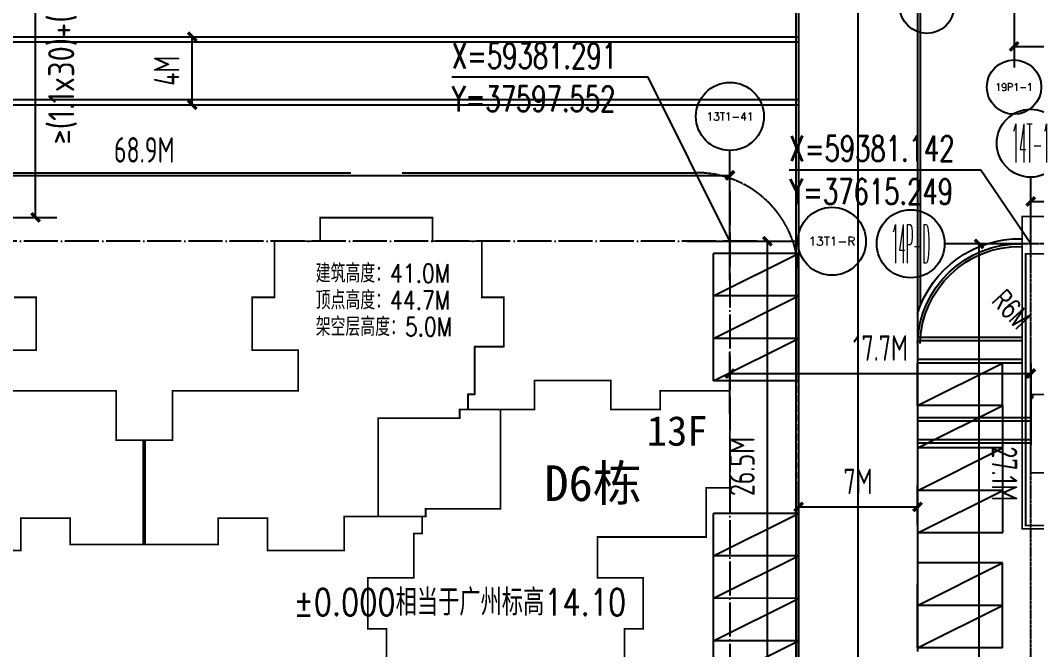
# Model space of a CAD drawing. Header units: inches. Extents: x 12502 to 585460, y 5002 to 415502.
# Drawn here: x 382557 to 442347, y 198931 to 235960 of the extents above; entities that cross this region are included whole.
import ezdxf
from ezdxf.enums import TextEntityAlignment as Align

# ---------------------------------------------------------------- set-up
doc = ezdxf.new("R2010")
doc.units = ezdxf.units.IN
doc.header["$MEASUREMENT"] = 0
for name, pattern in [('ACAD_ISO04W100', [30, 24, -3, 0, -3]), ('DASH', [0.35, 0.25, -0.1]), ('DOTE', [2.42, 2, -0.2, 0.02, -0.2])]:
    doc.linetypes.add(name, pattern=pattern)
for name, color, linetype in [('@YL', 2, 'Continuous'), ('Axis', 6, 'Continuous'), ('AXIS_TEXT', 7, 'Continuous'), ('DIM_COOR', 3, 'Continuous'), ('DL_道路中线_支路网_', 4, 'ACAD_ISO04W100'), ('DL_道路红线_支路网_', 1, 'Continuous'), ('DOTE', 16, 'Continuous'), ('GD-P', 8, 'Continuous'), ('PUB_DIM', 3, 'Continuous'), ('PUB_TEXT', 7, 'Continuous'), ('RMJM - P1 - P - 120-1$0$文字说明', 7, 'Continuous'), ('SHAPE', 161, 'Continuous'), ('WALL', 4, 'Continuous'), ('屋顶轮廓', 36, 'Continuous'), ('建筑间距退缩', 5, 'Continuous'), ('扑救面', 2, 'Continuous'), ('车位', 40, 'Continuous')]:
    doc.layers.add(name, color=color, linetype=linetype)
doc.styles.add('_DIMFONT', font='gbenor.shx', dxfattribs={"bigfont": 'gbcbig.shx'})
doc.styles.add('_TCH_AXIS', font='COMPLEX', dxfattribs={"bigfont": 'GBCBIG'})
doc.styles.add('_TCH_DIM', font='SIMPLEX', dxfattribs={"bigfont": 'GBCBIG'})
doc.styles.add('_TCH_DIM_T3', font='SIMPLEX', dxfattribs={"width": 0.705882, "bigfont": 'GBCBIG'})
doc.styles.add('COMPLEX', font='COMPLEX')
doc.styles.add('DIM_FONT', font='superos.shx', dxfattribs={"width": 0.8, "bigfont": 'haiwenzw.shx'})
doc.styles.add('RMJM - P1 - P - 120-1$0$RMJM_TEXT', font='arial.ttf', dxfattribs={"height": 2.5})
doc.styles.add('text_zheng', font='simplex.shx', dxfattribs={"width": 0.8, "bigfont": 'hztxt.shx'})
doc.dimstyles.new('_TCH_ARCH&&500', dxfattribs={"dimtxt": 1487.5, "dimasz": 500, "dimexe": 1250, "dimexo": 1500, "dimgap": 631.25, "dimtad": 1, "dimdec": 0, "dimzin": 0, "dimdsep": 46, "dimtxsty": '_TCH_DIM_T3', "dimblk": 'ARCHTICK', "dimcen": 0.09, "dimclrt": 7, "dimazin": 2, "dimtfac": 1, "dimtdec": 0, "dimtix": 1, "dimtmove": 2, "dimatfit": 3, "dimfxl": 1, "dimtolj": 1, "dimtzin": 0, "dimarcsym": 0})
doc.dimstyles.new('DIMN500', dxfattribs={"dimscale": 5, "dimtxt": 300, "dimasz": 100, "dimexe": 250, "dimexo": 300, "dimgap": 150, "dimtad": 1, "dimdec": 0, "dimzin": 0, "dimdsep": 46, "dimtxsty": 'DIM_FONT', "dimblk": 'ARCHTICK', "dimcen": 0.09, "dimclrt": 7, "dimazin": 2, "dimtfac": 1, "dimtdec": 0, "dimtix": 1, "dimtmove": 2, "dimatfit": 3, "dimldrblk": 'ARCHTICK', "dimfxl": 1, "dimtolj": 1, "dimtzin": 0, "dimarcsym": 0})

# ---------------------------------------------------------------- blocks, each defined once
blk = doc.blocks.new('车位')
at = {"layer": '车位'}
for p, q in [((2126015, 462726), (2126015, 465226)), ((2131015, 465226), (2126015, 465226)), ((2131015, 462726), (2131015, 465226)), ((2131015, 462726), (2126015, 462726))]:
    blk.add_line(p, q, dxfattribs=at)
blk.add_lwpolyline([(2126015, 462726), (2131015, 465226)], dxfattribs=at)
blk = doc.blocks.new('_ArchTick')
at = {"color": 0, "linetype": 'ByBlock', "const_width": 0.4}
blk.add_lwpolyline([(-0.5, -0.5), (0.5, 0.5)], dxfattribs=at)
blk = doc.blocks.new('*D191')
at = {"layer": 'Defpoints', "color": 0, "transparency": 16777216}
for p in [(368061, -163934), (299151, -171606), (368061, -171606)]:
    blk.add_point(p, dxfattribs=at)
at = {"layer": 'PUB_DIM', "color": 0, "lineweight": -2, "transparency": 16777216}
for p, q in [((299151, -170106), (299151, -162684)), ((368061, -170106), (368061, -162684)), ((299151, -163934), (368061, -163934))]:
    blk.add_line(p, q, dxfattribs=at)
at = {"layer": 'PUB_DIM', "color": 0, "lineweight": -2, "transparency": 16777216, "xscale": 500, "yscale": 500, "zscale": 500, "rotation": 180}
blk.add_blockref('_ArchTick', (299151, -163934), dxfattribs=at)
at = {"layer": 'PUB_DIM', "color": 0, "lineweight": -2, "transparency": 16777216, "xscale": 500, "yscale": 500, "zscale": 500}
blk.add_blockref('_ArchTick', (368061, -163934), dxfattribs=at)
at = {"layer": 'PUB_DIM', "color": 7, "transparency": 16777216, "insert": (333606, -162434), "char_height": 1500, "attachment_point": 5, "style": 'DIM_FONT'}
blk.add_mtext('\\A1;68.9M', dxfattribs=at)
blk = doc.blocks.new('*D192')
at = {"layer": 'Defpoints', "color": 0, "transparency": 16777216}
for p in [(299151, -190966), (368061, -190966), (368061, -198184)]:
    blk.add_point(p, dxfattribs=at)
at = {"layer": 'PUB_DIM', "color": 0, "lineweight": -2, "transparency": 16777216}
for p, q in [((299151, -192466), (299151, -199434)), ((368061, -192466), (368061, -199434)), ((299151, -198184), (368061, -198184))]:
    blk.add_line(p, q, dxfattribs=at)
at = {"layer": 'PUB_DIM', "color": 0, "lineweight": -2, "transparency": 16777216, "xscale": 500, "yscale": 500, "zscale": 500, "rotation": 180}
blk.add_blockref('_ArchTick', (299151, -198184), dxfattribs=at)
at = {"layer": 'PUB_DIM', "color": 0, "lineweight": -2, "transparency": 16777216, "xscale": 500, "yscale": 500, "zscale": 500}
blk.add_blockref('_ArchTick', (368061, -198184), dxfattribs=at)
at = {"layer": 'PUB_DIM', "color": 7, "transparency": 16777216, "insert": (333606, -196684), "char_height": 1500, "attachment_point": 5, "style": 'DIM_FONT'}
blk.add_mtext('\\A1;68.9M', dxfattribs=at)
blk = doc.blocks.new('*D194')
at = {"layer": 'Defpoints', "color": 0, "transparency": 16777216}
for p in [(364053, -167811), (370264, -167811), (364053, -194311)]:
    blk.add_point(p, dxfattribs=at)
at = {"layer": 'PUB_DIM', "color": 0, "lineweight": -2, "transparency": 16777216}
for p, q in [((365553, -167811), (371514, -167811)), ((370264, -194311), (370264, -167811)), ((365553, -194311), (371514, -194311))]:
    blk.add_line(p, q, dxfattribs=at)
at = {"layer": 'PUB_DIM', "color": 0, "lineweight": -2, "transparency": 16777216, "xscale": 500, "yscale": 500, "zscale": 500}
for p, rotation in [((370264, -167811), 90), ((370264, -194311), 270)]:
    blk.add_blockref('_ArchTick', p, dxfattribs=dict(at, rotation=rotation))
at = {"layer": 'PUB_DIM', "color": 7, "transparency": 16777216, "insert": (368764, -181061), "char_height": 1500, "attachment_point": 5, "rotation": 90, "style": 'DIM_FONT'}
blk.add_mtext('\\A1;26.5M', dxfattribs=at)
blk = doc.blocks.new('_AXISO')
blk.add_circle((0, 0), 0.5)
at = {"layer": 'AXIS_TEXT', "style": 'COMPLEX', "width": 1.041667}
blk.add_attdef('A', text='', height=0.56, dxfattribs=at).set_placement((-0.25, -0.28), (0.25, -0.28), align=Align.FIT)
blk = doc.blocks.new('*D162')
at = {"layer": 'Defpoints', "color": 0, "transparency": 16777216}
for p in [(408979, -161420), (411788, -161420), (411789, -188495)]:
    blk.add_point(p, dxfattribs=at)
at = {"layer": 'PUB_DIM', "color": 0, "lineweight": -2, "transparency": 16777216}
for p, q in [((410288, -161420), (407729, -161420)), ((408980, -188495), (408979, -161420)), ((410289, -188495), (407730, -188495))]:
    blk.add_line(p, q, dxfattribs=at)
at = {"layer": 'PUB_DIM', "color": 0, "lineweight": -2, "transparency": 16777216, "xscale": 500, "yscale": 500, "zscale": 500}
for p, rotation in [((408979, -161420), 90.00035244811122), ((408980, -188495), 270.0003524481112)]:
    blk.add_blockref('_ArchTick', p, dxfattribs=dict(at, rotation=rotation))
at = {"layer": 'PUB_DIM', "color": 7, "transparency": 16777216, "insert": (410480, -174957), "char_height": 1500, "attachment_point": 5, "rotation": 270.00035, "style": 'DIM_FONT'}
blk.add_mtext('\\A1;27.1M', dxfattribs=at)
blk = doc.blocks.new('*D163')
at = {"layer": 'Defpoints', "color": 0, "transparency": 16777216}
for p in [(469131, -158929), (412022, -163144), (469131, -163144)]:
    blk.add_point(p, dxfattribs=at)
at = {"layer": 'PUB_DIM', "color": 0, "lineweight": -2, "transparency": 16777216}
for p, q in [((412022, -161644), (412022, -157679)), ((469131, -161644), (469131, -157679)), ((412022, -158929), (469131, -158929))]:
    blk.add_line(p, q, dxfattribs=at)
at = {"layer": 'PUB_DIM', "color": 0, "lineweight": -2, "transparency": 16777216, "xscale": 500, "yscale": 500, "zscale": 500, "rotation": 180}
blk.add_blockref('_ArchTick', (412022, -158929), dxfattribs=at)
at = {"layer": 'PUB_DIM', "color": 0, "lineweight": -2, "transparency": 16777216, "xscale": 500, "yscale": 500, "zscale": 500}
blk.add_blockref('_ArchTick', (469131, -158929), dxfattribs=at)
at = {"layer": 'PUB_DIM', "color": 7, "transparency": 16777216, "insert": (440576, -157429), "char_height": 1500, "attachment_point": 5, "style": 'DIM_FONT'}
blk.add_mtext('\\A1;57.1M', dxfattribs=at)
blk = doc.blocks.new('*D174')
at = {"layer": 'Defpoints', "color": 0, "transparency": 16777216}
for p in [(588244, -400772), (600844, -400772), (600844, -402441)]:
    blk.add_point(p, dxfattribs=at)
at = {"layer": 'PUB_DIM', "color": 0, "lineweight": -2, "transparency": 16777216}
for p, q in [((588244, -402272), (588244, -403691)), ((600844, -402272), (600844, -403691)), ((588244, -402441), (600844, -402441))]:
    blk.add_line(p, q, dxfattribs=at)
at = {"layer": 'PUB_DIM', "color": 0, "lineweight": -2, "transparency": 16777216, "xscale": 500, "yscale": 500, "zscale": 500}
for p, rotation in [((588244, -402441), 179.9992248656578), ((600844, -402441), 359.9992248656578)]:
    blk.add_blockref('_ArchTick', p, dxfattribs=dict(at, rotation=rotation))
at = {"layer": 'PUB_DIM', "color": 7, "transparency": 16777216, "insert": (594544, -400941), "char_height": 1500, "attachment_point": 5, "rotation": 359.99922, "style": 'DIM_FONT'}
blk.add_mtext('\\A1;12.6M', dxfattribs=at)
blk = doc.blocks.new('*D175')
at = {"layer": 'Defpoints', "color": 0, "transparency": 16777216}
for p in [(603227, -383480), (604837, -383480), (603227, -400080)]:
    blk.add_point(p, dxfattribs=at)
at = {"layer": 'PUB_DIM', "color": 0, "lineweight": -2, "transparency": 16777216}
for p, q in [((604727, -383480), (606087, -383480)), ((604837, -400080), (604837, -383480)), ((604727, -400080), (606087, -400080))]:
    blk.add_line(p, q, dxfattribs=at)
at = {"layer": 'PUB_DIM', "color": 0, "lineweight": -2, "transparency": 16777216, "xscale": 500, "yscale": 500, "zscale": 500}
for p, rotation in [((604837, -383480), 90), ((604837, -400080), 270)]:
    blk.add_blockref('_ArchTick', p, dxfattribs=dict(at, rotation=rotation))
at = {"layer": 'PUB_DIM', "color": 7, "transparency": 16777216, "insert": (603337, -391780), "char_height": 1500, "attachment_point": 5, "rotation": 90, "style": 'DIM_FONT'}
blk.add_mtext('\\A1;16.6M', dxfattribs=at)
blk = doc.blocks.new('D5D6lkx')
at = {"layer": 'SHAPE', "const_width": 100}
for points in [[(322268, -122752), (326768, -122752), (326768, -120852), (329668, -120852), (329668, -122402), (333968, -122402), (333968, -116252), (332368, -116252), (332368, -113352), (324968, -113352)], [(324968, -110952), (327668, -110952), (327668, -107852), (326368, -107852)], [(348278, -131052), (348278, -127852), (348278, -127352), (347178, -127352), (347178, -124352), (349878, -124352), (349878, -121752), (350378, -121752), (350378, -120752), (345778, -120752), (345778, -122752), (341278, -122752), (341278, -120852), (338378, -120852), (338378, -122402), (334078, -122402), (334078, -116252), (335678, -116252), (335678, -113352), (343078, -113352), (343078, -110952), (340378, -110952), (340378, -107852), (341678, -107852), (341678, -104552), (344378, -104552), (344378, -103152), (350978, -103152), (350978, -104552), (353878, -104552), (353878, -107352), (353878, -107852), (355178, -107852), (355178, -110752), (353478, -110752), (353478, -113552), (353078, -113552), (353078, -114452), (356978, -114452), (356978, -112752), (361478, -112752), (361478, -114452), (364378, -114452), (364378, -113352), (368478, -113352), (368478, -119052), (367078, -119052), (367078, -121952), (360678, -121952), (360678, -124352), (363378, -124352), (363378, -127152), (363378, -127352), (362278, -127352), (362278, -131052)]]:
    blk.add_lwpolyline(points, dxfattribs=at)
blk.add_lwpolyline([(347778, -114952), (352578, -114952), (352578, -114452), (354978, -114452), (354978, -120302), (350578, -120302), (350578, -120752), (347778, -120752)], close=True, dxfattribs=at)
blk = doc.blocks.new('D7D8lkx')
at = {"layer": 'SHAPE', "const_width": 100}
for points in [[(415823, -102809), (413723, -102809), (413722, -84436), (468077, -84436), (472928, -89493), (472928, -130973), (461132, -130973), (461132, -114712)], [(467138, -86637), (468077, -84436)], [(415823, -102609), (413923, -102609), (413922, -86636), (467138, -86637), (470728, -90378), (470728, -94911)], [(470728, -90378), (472928, -89493)], [(461332, -114712), (461332, -128773), (470732, -128773), (470732, -99511)], [(470732, -128773), (472928, -130969)]]:
    blk.add_lwpolyline(points, dxfattribs=at)
for points in [[(422930, -113111), (419522, -113111), (419522, -109911), (419522, -109411), (418322, -109411), (418322, -106411), (421222, -106411), (421222, -104011), (418822, -104011), (418822, -102811), (415823, -102809), (415822, -99511), (414222, -99511), (414222, -94911), (420422, -94911), (420422, -92911), (424422, -92911), (424422, -95611), (431022, -95611), (431022, -92561), (435722, -92561), (435722, -94561), (438722, -94561), (438722, -93061), (442722, -93061), (442722, -99161), (441122, -99161), (441122, -102011), (437347, -102011), (437347, -104011), (431622, -104011), (431622, -106411), (434522, -106411), (434522, -109211), (434522, -109411), (433322, -109411), (433322, -113111), (429922, -113111), (429922, -114711), (422922, -114711)], [(462624, -113111), (466032, -113111), (466032, -109911), (466032, -109411), (467232, -109411), (467232, -106411), (464332, -106411), (464332, -104011), (466732, -104011), (466732, -102811), (469732, -102809), (469732, -99511), (471332, -99511), (471332, -94911), (465132, -94911), (465132, -92911), (461132, -92911), (461132, -95611), (454532, -95611), (454532, -92561), (449832, -92561), (449832, -94561), (446832, -94561), (446832, -93061), (442832, -93061), (442832, -99161), (444432, -99161), (444432, -102011), (448207, -102011), (448207, -104011), (453932, -104011), (453932, -106411), (451032, -106411), (451032, -109211), (451032, -109411), (452232, -109411), (452232, -113111), (455632, -113111), (455632, -114711), (462632, -114711)], [(424222, -95611), (424222, -102361), (431222, -102361), (431222, -95611)], [(454332, -95611), (461332, -95611), (461332, -102361), (454332, -102361)]]:
    blk.add_lwpolyline(points, close=True, dxfattribs=at)
blk = doc.blocks.new('*D248')
at = {"layer": 'Defpoints', "color": 0, "transparency": 16777216}
for p in [(441999, 215178), (424303, 211311), (441998, 211307)]:
    blk.add_point(p, dxfattribs=at)
at = {"layer": 'PUB_DIM', "color": 0, "lineweight": -2, "transparency": 16777216}
for p, q in [((424304, 212811), (424304, 216432)), ((441999, 212807), (442000, 216428)), ((424304, 215182), (441999, 215178))]:
    blk.add_line(p, q, dxfattribs=at)
at = {"layer": 'PUB_DIM', "color": 0, "lineweight": -2, "transparency": 16777216, "xscale": 500, "yscale": 500, "zscale": 500}
for p, rotation in [((424304, 215182), 179.986924995759), ((441999, 215178), 359.986924995759)]:
    blk.add_blockref('_ArchTick', p, dxfattribs=dict(at, rotation=rotation))
at = {"layer": 'PUB_DIM', "color": 7, "transparency": 16777216, "insert": (433152, 216680), "char_height": 1500, "attachment_point": 5, "rotation": 359.98692, "style": 'DIM_FONT'}
blk.add_mtext('\\A1;17.7M', dxfattribs=at)
blk = doc.blocks.new('*D283')
at = {"layer": 'Defpoints', "color": 0, "transparency": 16777216}
for p in [(388395, 234994), (392670, 234994), (388395, 230994)]:
    blk.add_point(p, dxfattribs=at)
at = {"layer": 'PUB_DIM', "color": 0, "lineweight": -2, "transparency": 16777216}
for p, q in [((389895, 234994), (393920, 234994)), ((392670, 230994), (392670, 234994)), ((389895, 230994), (393920, 230994))]:
    blk.add_line(p, q, dxfattribs=at)
at = {"layer": 'PUB_DIM', "color": 0, "lineweight": -2, "transparency": 16777216, "xscale": 500, "yscale": 500, "zscale": 500}
for p, rotation in [((392670, 234994), 90), ((392670, 230994), 270)]:
    blk.add_blockref('_ArchTick', p, dxfattribs=dict(at, rotation=rotation))
at = {"layer": 'PUB_DIM', "color": 7, "transparency": 16777216, "insert": (391170, 232994), "char_height": 1500, "attachment_point": 5, "rotation": 90, "style": 'DIM_FONT'}
blk.add_mtext('\\A1;4M', dxfattribs=at)
blk = doc.blocks.new('*D302')
at = {"layer": 'Defpoints', "color": 0, "transparency": 16777216}
for p in [(435338, 207333), (428339, 204767), (435338, 204766)]:
    blk.add_point(p, dxfattribs=at)
at = {"layer": 'PUB_DIM', "color": 0, "lineweight": -2, "transparency": 16777216}
for p, q in [((428339, 206267), (428340, 208584)), ((435338, 206266), (435338, 208583)), ((428339, 207334), (435338, 207333))]:
    blk.add_line(p, q, dxfattribs=at)
at = {"layer": 'PUB_DIM', "color": 0, "lineweight": -2, "transparency": 16777216, "xscale": 500, "yscale": 500, "zscale": 500}
for p, rotation in [((428339, 207334), 179.9943960967853), ((435338, 207333), 359.9943960967852)]:
    blk.add_blockref('_ArchTick', p, dxfattribs=dict(at, rotation=rotation))
at = {"layer": 'PUB_DIM', "color": 7, "transparency": 16777216, "insert": (431839, 208833), "char_height": 1500, "attachment_point": 5, "rotation": 359.9944, "style": 'DIM_FONT'}
blk.add_mtext('\\A1;7M', dxfattribs=at)
blk = doc.blocks.new('gdzh')
at = {"layer": 'PUB_TEXT', "style": 'text_zheng', "width": 0.8}
for s, p in [('建筑高度：41.0M', (37262343, 59367742)), ('顶点高度：44.7M', (37262343, 59366162)), ('架空层高度：5.0M', (37262343, 59364600))]:
    blk.add_text(s, height=1093.1, dxfattribs=at).set_placement(p)
blk = doc.blocks.new('*D312')
at = {"layer": 'Defpoints', "color": 0, "transparency": 16777216}
for p in [(375493, 266085), (383459, 266085), (375493, 224361)]:
    blk.add_point(p, dxfattribs=at)
at = {"layer": 'PUB_DIM', "color": 0, "lineweight": -2, "transparency": 16777216}
for p, q in [((376993, 266085), (384709, 266085)), ((383459, 224361), (383459, 266085)), ((376993, 224361), (384709, 224361))]:
    blk.add_line(p, q, dxfattribs=at)
at = {"layer": 'PUB_DIM', "color": 0, "lineweight": -2, "transparency": 16777216, "xscale": 500, "yscale": 500, "zscale": 500}
for p, rotation in [((383459, 266085), 90), ((383459, 224361), 270)]:
    blk.add_blockref('_ArchTick', p, dxfattribs=dict(at, rotation=rotation))
at = {"layer": 'PUB_DIM', "color": 7, "transparency": 16777216, "insert": (382084, 245223), "char_height": 1487.5, "attachment_point": 5, "rotation": 90, "style": '_TCH_DIM_T3'}
blk.add_mtext('\\A1;41.7M', dxfattribs=at)
blk = doc.blocks.new('D5D6dwzx')
at = {"layer": 'Axis'}
blk.add_line((368061.1, -164867.8), (368061.1, -162467.8), dxfattribs=at)
at = {"layer": 'DOTE', "linetype": 'DOTE', "ltscale": 1000}
for p, q in [((368061.1, -164867.8), (368061.1, -197855.9)), ((369660, -167811.2), (297553.3, -167811.2))]:
    blk.add_line(p, q, dxfattribs=at)
at = {"layer": 'PUB_DIM'}
blk.add_line((369659, -167811.2), (372059, -167811.2), dxfattribs=at)
for centre in [(368061.1, -160467.8), (374059, -167811.2)]:
    blk.add_circle(centre, 2000, dxfattribs=at)
at = {"layer": 'AXIS_TEXT', "style": '_TCH_AXIS'}
for s, height, p, p2 in [('13T1-41', 467.54, (366680.8, -160701.6), (369441.5, -160701.6)), ('13T1-R', 516.01, (372683, -168069.2), (375435, -168069.2))]:
    blk.add_text(s, height=height, dxfattribs=at).set_placement(p, p2, align=Align.FIT)
at = {"layer": 'PUB_DIM'}
for p1, p2, distance, text, picture, middle in [((299151.2, -171605.6), (368061.1, -171605.6), 7672, '68.9M', '*D191', (333606.1, -162433.6)), ((364053.1, -194311.2), (364053.1, -167811.2), -6211.1, '26.5M', '*D194', (368764.2, -181061.2)), ((299151.2, -190966.5), (368061.1, -190966.5), -7217.3, '68.9M', '*D192', (333606.1, -196683.8))]:
    dim = blk.add_aligned_dim(p1=p1, p2=p2, distance=distance, text=text, dimstyle='DIMN500', dxfattribs=at)
    dim.commit()
    dim.dimension.update_dxf_attribs({"geometry": picture, "text_midpoint": middle})
blk = doc.blocks.new('D7D8dwzx')
at = {"layer": 'DOTE', "linetype": 'DOTE'}
for p, q in [((412021.5, -193009.6), (412021.5, -157500.6)), ((472390.9, -161420), (409515.4, -161420))]:
    blk.add_line(p, q, dxfattribs=at)
at = {"layer": 'PUB_DIM'}
for p, q in [((412021.5, -159991.5), (412021.5, -157500.6)), ((410956.5, -161419.9), (406956.5, -161419.9))]:
    blk.add_line(p, q, dxfattribs=at)
ref = blk.add_blockref('_AXISO', (412021.5, -155500.6), dxfattribs=dict(at, xscale=4000, yscale=4000, zscale=4000))
ref.add_attrib('A', '14T-1', dxfattribs={"layer": 'AXIS_TEXT', "height": 2262.74, "style": '_TCH_AXIS', "width": 0.233333}).set_placement((410890.2, -156631.9), (413152.9, -156631.9), align=Align.FIT)
ref = blk.add_blockref('_AXISO', (404956.5, -161419.9), dxfattribs=dict(at, xscale=4000, yscale=4000, zscale=4000))
ref.add_attrib('A', '14P-D', dxfattribs={"layer": 'AXIS_TEXT', "height": 2262.74, "style": '_TCH_AXIS', "width": 0.207921}).set_placement((403825.1, -162551.3), (406087.9, -162551.3), align=Align.FIT)
for p1, p2, distance, text, picture, middle in [((412021.5, -163143.9), (469131.3, -163143.9), 4215, '57.1M', '*D163', (440576.4, -157429)), ((411788.5, -188494.8), (411788.4, -161419.9), 2808.9, '27.1M', '*D162', (410479.6, -174957.4))]:
    dim = blk.add_aligned_dim(p1=p1, p2=p2, distance=distance, text=text, dimstyle='DIMN500', dxfattribs=at)
    dim.commit()
    dim.dimension.update_dxf_attribs({"geometry": picture, "text_midpoint": middle})
blk = doc.blocks.new('DP1dwzx')
at = {"layer": 'DOTE', "color": 1, "linetype": 'DOTE', "ltscale": 0.5}
for p, q in [((588244.6, -381868.1), (588244.4, -401578.6)), ((600844.6, -381868.1), (600844.4, -401578.6)), ((586978.4, -383480.4), (602484.4, -383480.4)), ((586978.2, -400080.4), (602484.2, -400080.4))]:
    blk.add_line(p, q, dxfattribs=at)
at = {"layer": 'PUB_DIM'}
for p, q in [((586978.2, -383480.4), (584718.2, -383480.4)), ((599412.2, -383480.4), (605556.2, -383480.4)), ((588244.4, -398543.2), (588244.4, -403236.2)), ((600844.4, -398543.4), (600844.3, -403236.4)), ((586978.2, -400080.4), (584718.2, -400080.4)), ((599412.2, -400080.4), (605556.2, -400080.4))]:
    blk.add_line(p, q, dxfattribs=at)
ref = blk.add_blockref('_AXISO', (583118.2, -383480.4), dxfattribs=dict(at, xscale=3200, yscale=3200, zscale=3200))
ref.add_attrib('A', '19P1-D', dxfattribs={"layer": 'AXIS_TEXT', "color": 0, "ltscale": 0.2, "height": 409.28, "style": '_TCH_AXIS', "width": 0.982609}).set_placement((582017, -383685), (584219.3, -383685), align=Align.FIT)
ref = blk.add_blockref('_AXISO', (607156.2, -383480.4), dxfattribs=dict(at, xscale=3200, yscale=3200, zscale=3200))
ref.add_attrib('A', '19P1-D', dxfattribs={"layer": 'AXIS_TEXT', "color": 0, "ltscale": 0.2, "height": 409.28, "style": '_TCH_AXIS', "width": 0.982609}).set_placement((606055, -383685), (608257.3, -383685), align=Align.FIT)
ref = blk.add_blockref('_AXISO', (583118.2, -400080.4), dxfattribs=dict(at, xscale=3200, yscale=3200, zscale=3200))
ref.add_attrib('A', '19P1-A', dxfattribs={"layer": 'AXIS_TEXT', "color": 0, "ltscale": 0.2, "height": 402.39, "style": '_TCH_AXIS', "width": 0.991379}).set_placement((582016.4, -400281.6), (584220, -400281.6), align=Align.FIT)
ref = blk.add_blockref('_AXISO', (607156.2, -400080.4), dxfattribs=dict(at, xscale=3200, yscale=3200, zscale=3200))
ref.add_attrib('A', '19P1-A', dxfattribs={"layer": 'AXIS_TEXT', "color": 0, "ltscale": 0.2, "height": 402.39, "style": '_TCH_AXIS', "width": 0.991379}).set_placement((606054.4, -400281.6), (608258, -400281.6), align=Align.FIT)
ref = blk.add_blockref('_AXISO', (588244.3, -404836.2), dxfattribs=dict(at, xscale=3200, yscale=3200, zscale=3200))
ref.add_attrib('A', '19P1-1', dxfattribs={"layer": 'AXIS_TEXT', "color": 0, "ltscale": 0.2, "height": 443.36, "style": '_TCH_AXIS', "width": 0.971963}).set_placement((587146.5, -405057.9), (589342.2, -405057.9), align=Align.FIT)
ref = blk.add_blockref('_AXISO', (600844.3, -404836.4), dxfattribs=dict(at, xscale=3200, yscale=3200, zscale=3200))
ref.add_attrib('A', '19P1-3', dxfattribs={"layer": 'AXIS_TEXT', "color": 0, "ltscale": 0.2, "height": 409.28, "style": '_TCH_AXIS', "width": 1.008929}).set_placement((599743.2, -405041), (601945.5, -405041), align=Align.FIT)
for p1, p2, distance, text, picture, middle in [((603226.8, -400080.4), (603226.8, -383480.4), -1610.7, '16.6M', '*D175', (603337.5, -391780.4)), ((588244.4, -400772), (600844.4, -400772.2), -1668.7, '12.6M', '*D174', (594544.4, -400940.8))]:
    dim = blk.add_aligned_dim(p1=p1, p2=p2, distance=distance, text=text, dimstyle='DIMN500', dxfattribs=at)
    dim.commit()
    dim.dimension.update_dxf_attribs({"geometry": picture, "text_midpoint": middle})

msp = doc.modelspace()

# ---------------------------------------------------------------- linework, layer by layer
at = {"layer": '@YL'}
msp.add_line((353007.7, 234994.2), (428337.9, 234994.2), dxfattribs=at)
for points in [[(353007.7, 234994.2), (428337.9, 234994.2)], [(353007.7, 230994.2), (428337.9, 230994.2)], [(400203.1, 224360.8), (406803.1, 224360.8)], [(441499.7, 217298.4), (435357.3, 217298.4)], [(441999.5, 215957), (441999.5, 217157)], [(408903.1, 213060.8), (408903, 213960.8), (409303.1, 213960.8), (409303.1, 216760.8), (411003.1, 216760.8)], [(441499.7, 215798.4), (435337.9, 215798.4)], [(440337.9, 215798.5), (441499.7, 215798.2)], [(441999.5, 215798.4), (441998.4, 210987.3)], [(441998.8, 212578.7), (435357.3, 212578.7)], [(441998.7, 211078.7), (435337.9, 211078.7)]]:
    msp.add_lwpolyline(points, dxfattribs=at)
at = {"layer": '@YL', "color": 8}
for points in [[(353007.7, 234694.2), (428337.9, 234694.2)], [(353007.7, 231294.2), (428337.9, 231294.2)], [(441499.7, 217098.4), (435337.9, 217098.4)], [(441499.7, 215998.4), (435337.9, 215998.4)], [(441998.8, 212378.7), (435337.9, 212378.7)], [(441998.8, 211278.7), (435337.9, 211278.7)]]:
    msp.add_lwpolyline(points, dxfattribs=at)
at = {"layer": '@YL', "color": 8, "elevation": 0}
for points in [[(435337.9, 218719, -0.3298848), (441451.6, 223112.1), (441499.6, 223112.1)], [(435487.8, 216951.6, -0.4103066), (441448.4, 222662.1), (441499.6, 222662.1)]]:
    msp.add_lwpolyline(points, format="xyb", dxfattribs=at)
at = {"layer": '@YL', "elevation": 0}
msp.add_lwpolyline([(435337.9, 216955.8, -0.4102527), (441449.5, 222812.1), (441499.6, 222812.1)], format="xyb", dxfattribs=at)
at = {"layer": 'DIM_COOR', "color": 3}
for p, q in [((419488.3, 232609.1), (407938.3, 232609.1)), ((424303.1, 222960.9), (419488.3, 232609.1)), ((439071.4, 227150.4), (427796.4, 227150.4)), ((441999.5, 222812.1), (439071.4, 227150.4))]:
    msp.add_line(p, q, dxfattribs=at)
at = {"layer": 'DL_道路中线_支路网_', "color": 8}
msp.add_line((431822.3, 291165.3), (431837.9, 174886.4, 0), dxfattribs=at)
at = {"layer": 'DL_道路红线_支路网_', "color": 8}
for p, q in [((428187.9, 290438.3), (428187.9, 231474.2)), ((428187.9, 231474.2), (428187.9, 174886.4, 0))]:
    msp.add_line(p, q, dxfattribs=at)
at = {"layer": 'DL_道路红线_支路网_', "color": 4}
for p, q in [((428337.9, 290438.3), (428337.9, 231474.2)), ((428337.9, 231474.2), (428337.9, 174886.4, 0)), ((435337.9, 231474.2, 0), (435337.9, 198826, 0))]:
    msp.add_line(p, q, dxfattribs=at)
at = {"layer": 'DL_道路红线_支路网_', "color": 4, "elevation": 0}
msp.add_lwpolyline([(401658.8, 320539, -0.1497719), (417253.2, 314565.2), (427458, 306593.3, -0.2308835), (435337.9, 290438.3), (435337.9, 231474.2)], format="xyb", dxfattribs=at)
at = {"layer": 'DL_道路红线_支路网_', "color": 8, "elevation": 0}
msp.add_lwpolyline([(401669.1, 320688.7, -0.1497719), (417345.5, 314683.4), (427550.3, 306711.5, -0.2308835), (435487.9, 290438.3), (435487.9, 219135.8)], format="xyb", dxfattribs=at)
at = {"layer": 'GD-P'}
msp.add_line((440992.8, 235062.2), (440993, 235061.8), dxfattribs=at)
at = {"layer": 'PUB_DIM'}
msp.add_lwpolyline([(441073, 217100.1, 0, 0, 0), (437821.5, 220631, 264, 0, 0), (437279.6, 221219.5, 0, 0, 0)], format="xyseb", dxfattribs=at)
at = {"layer": 'WALL'}
for p, q in [((441999.5, 213937.3), (442099.5, 213937.3)), ((441999.5, 213937.3), (441999.5, 213737.3)), ((441999.5, 213737.3), (442099.5, 213737.3)), ((442099.5, 213937.3), (442099.5, 213737.3))]:
    msp.add_line(p, q, dxfattribs=at)
at = {"layer": '扑救面', "color": 8, "linetype": 'DASH', "ltscale": 3}
for points in [[(377693.1, 226994.2), (402003.1, 226994.2)], [(405003.1, 226994.2), (422337.9, 226994.2)]]:
    msp.add_lwpolyline(points, dxfattribs=at)
at = {"layer": '扑救面', "color": 8, "linetype": 'DASH', "elevation": 0}
msp.add_lwpolyline([(428337.9, 181826), (428340.9, 222799.1)], dxfattribs=at)
at = {"layer": '扑救面', "color": 8, "linetype": 'DASH', "ltscale": 3}
msp.add_arc((422337.9, 220994.1), 6000, 0.000415, 90, dxfattribs=at)

# ---------------------------------------------------------------- block references
for name, p in [('DP1dwzx', (-147227.3, 636868.6)), ('D5D6dwzx', (56242, 390772.1)), ('D7D8dwzx', (29977.9, 384232.1)), ('gdzh', (-36862408.4, -59147214.1))]:
    msp.add_blockref(name, p)
at = {"layer": '屋顶轮廓'}
for name, p in [('D5D6lkx', (55825.2, 327513.3)), ('D7D8lkx', (27777.3, 308848.7))]:
    msp.add_blockref(name, p, dxfattribs=at)
at = {"layer": '车位', "rotation": 359.9943960965815}
for p in [(-1702717.2, -242771.9), (-1702719.9, -245271.9), (-1702717.7, -247770.7), (-1690723, -249219.8), (-1690712.9, -251719.8), (-1690713.2, -254219.8), (-1690713.4, -256719.8), (-1702721.5, -258065.8), (-1702721.7, -260565.8), (-1690713.9, -260980.9), (-1702722, -263065.8), (-1690714.2, -263480.9), (-1702722.7, -265565.8)]:
    msp.add_blockref('车位', p, dxfattribs=at)

# ---------------------------------------------------------------- texts
at = {"layer": 'PUB_DIM', "color": 7, "style": '_TCH_DIM', "width": 0.705882}
msp.add_text('R6M', height=1190, rotation=312.64095, dxfattribs=at).set_placement((439629.1, 219413.6))
at = {"layer": 'PUB_TEXT'}
for s, height, style, width, p in [('X=59381.291', 1487.5, '_TCH_DIM', 0.705882, (407938.3, 233134.1)), ('Y=37597.552', 1487.5, '_TCH_DIM', 0.705882, (407938.3, 230596.6)), ('X=59381.142', 1487.5, '_TCH_DIM', 0.705882, (427796.4, 227675.4)), ('Y=37615.249', 1487.5, '_TCH_DIM', 0.705882, (427796.4, 225137.9)), ('±0.000相当于广州标高14.10', 1561.518, 'text_zheng', 0.8, (398638.4, 200940.1))]:
    msp.add_text(s, height=height, dxfattribs=dict(at, style=style, width=width)).set_placement(p)
at = {"layer": 'RMJM - P1 - P - 120-1$0$文字说明', "attachment_point": 3, "style": 'RMJM - P1 - P - 120-1$0$RMJM_TEXT'}
for s, insert, char_height, width in [('{\\fSimSun|b0|i0|c134|p2;13F}', (422985.4, 212681.4), 1750, 4104.055), ('{\\fSimSun|b0|i0|c134|p2;D6栋}', (419103.8, 209778.7), 2100, 7088.324)]:
    msp.add_mtext(s, dxfattribs=dict(at, insert=insert, char_height=char_height, width=width))
at = {"layer": '建筑间距退缩', "color": 7, "linetype": 'ByBlock', "ltscale": 10, "insert": (385037.7, 241214.7), "char_height": 1536, "attachment_point": 5, "rotation": 90, "style": '_DIMFONT'}
msp.add_mtext('\\A1;≥(1.1x30)+(41.1-5.0-30)0.8=37.88米', dxfattribs=at)

# ---------------------------------------------------------------- dimensions: what is measured, and where the dimension line sits
at = {"layer": 'PUB_DIM'}
for p1, p2, distance, text, dimstyle, picture, middle in [((375493.2, 224360.9), (375493.2, 266084.7), -7966, '41.7M', '_TCH_ARCH&&500', '*D312', (382084.3, 245222.8)), ((388394.7, 230994.2), (388394.7, 234994.2), -4274.9, '4M', 'DIMN500', '*D283', (391169.6, 232994.2)), ((424303.3, 211310.9), (441998.5, 211306.9), 3871.4, '17.7M', 'DIMN500', '*D248', (433152.1, 216680.3)), ((428339.2, 204766.6), (435337.9, 204765.9), 2567.1, '7M', 'DIMN500', '*D302', (431838.9, 208833.3))]:
    dim = msp.add_aligned_dim(p1=p1, p2=p2, distance=distance, text=text, dimstyle=dimstyle, dxfattribs=at)
    dim.commit()
    dim.dimension.update_dxf_attribs({"geometry": picture, "text_midpoint": middle})

doc.saveas('drawing.dxf')
